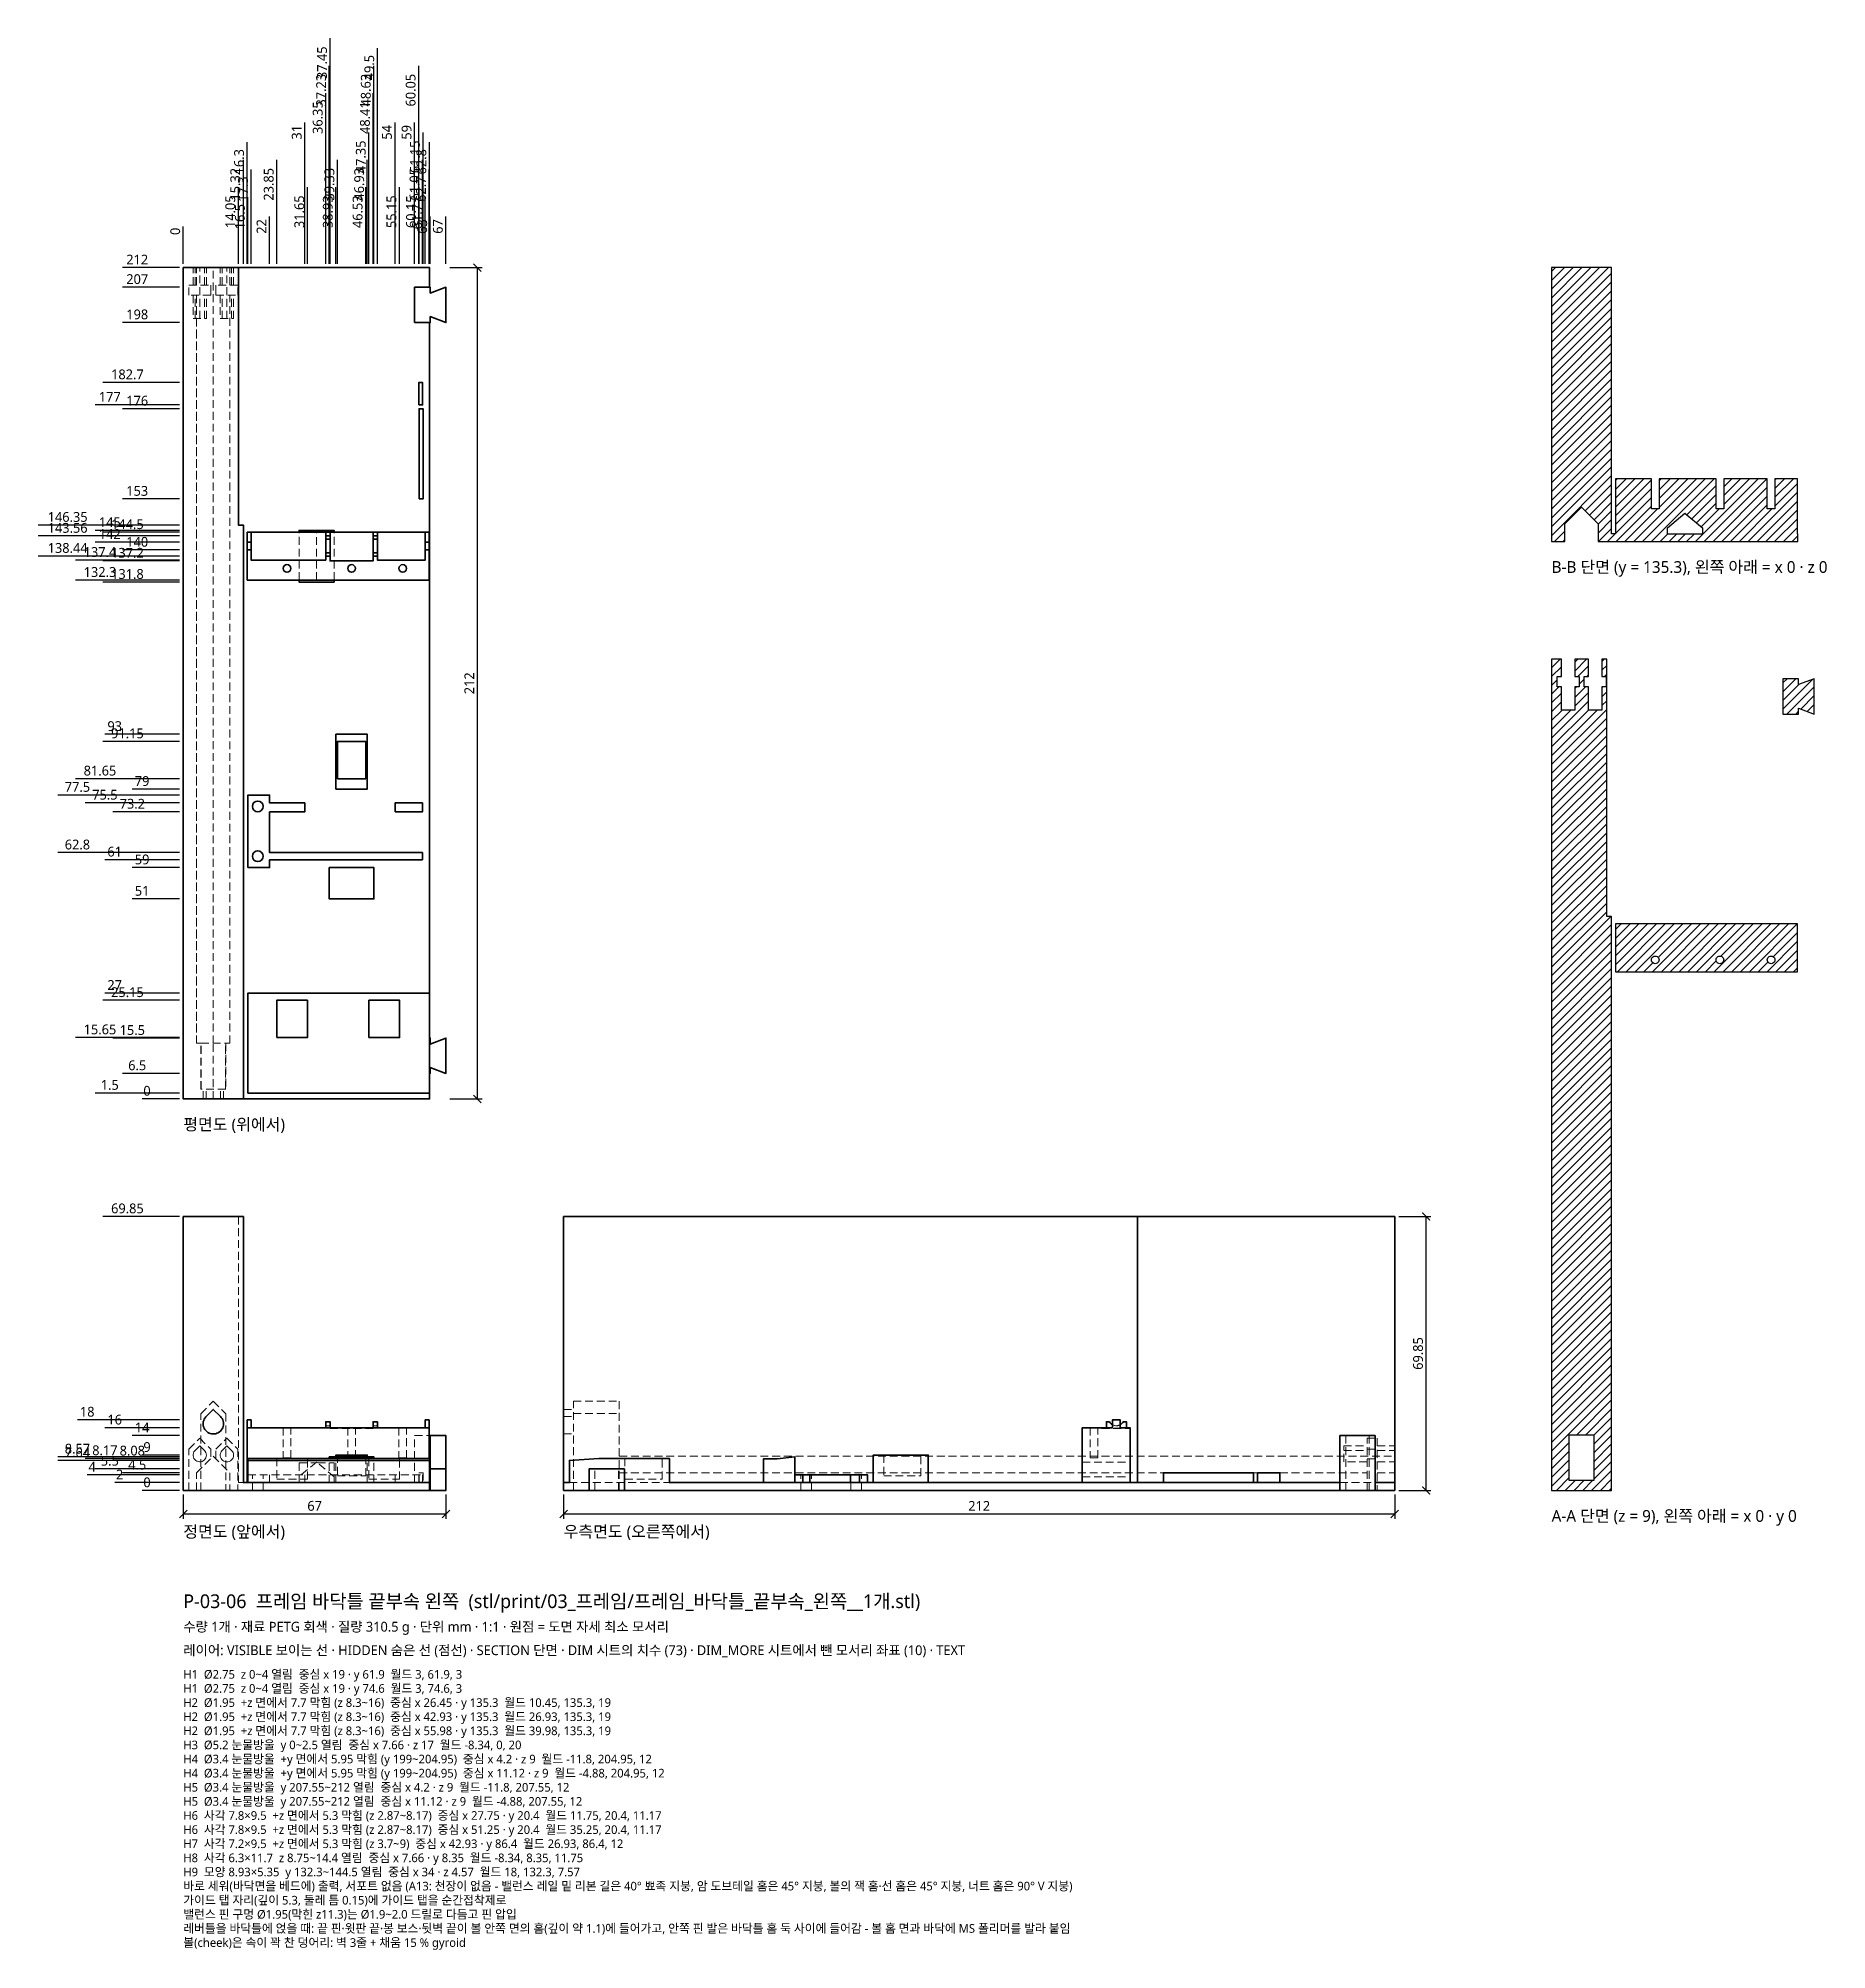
# Model space of a CAD drawing. Header units: millimetres. Extents: x -37 to 419, y -117 to 370.
import ezdxf

# ---------------------------------------------------------------- set-up
doc = ezdxf.new("R2010")
doc.units = ezdxf.units.MM
doc.linetypes.add('HIDDEN', pattern=[3, 2, -1])
for name, color, linetype, lineweight in [('DIM', 4, 'CONTINUOUS', 13), ('DIM_MORE', 3, 'CONTINUOUS', 13), ('HIDDEN', 8, 'HIDDEN', 18), ('SECTION', 5, 'CONTINUOUS', 25), ('TEXT', 7, 'CONTINUOUS', 18), ('VISIBLE', 7, 'CONTINUOUS', 35)]:
    doc.layers.add(name, color=color, linetype=linetype, lineweight=lineweight)
doc.styles.add('KR', font='malgun.ttf')
doc.dimstyles.new('TOCCATA', dxfattribs={"dimtxt": 2.5, "dimasz": 2, "dimexe": 1.2, "dimexo": 1, "dimgap": 0.8, "dimtad": 1, "dimdsep": 46, "dimtxsty": 'KR', "dimblk": 'ARCHTICK', "dimcen": 2.5, "dimazin": 3, "dimtfac": 0.5, "dimtmove": 2, "dimatfit": 3})

# ---------------------------------------------------------------- blocks, each defined once
blk = doc.blocks.new('_ARCHTICK')
at = {"color": 0, "linetype": 'BYBLOCK', "const_width": 0.15}
blk.add_lwpolyline([(-0.5, -0.5), (0.5, 0.5)], dxfattribs=at)
blk = doc.blocks.new('*D7')
for p, q in [((15.32, 322.85), (15.32, 339.35)), ((15.32, 318.85), (15.32, 322.85)), ((15.32, 312.85), (15.32, 318.85))]:
    blk.add_line(p, q)
at = {"layer": 'Defpoints'}
for p in [(15.32, 326.85), (15.32, 311.85), (0, 99.85)]:
    blk.add_point(p, dxfattribs=at)
at = {"layer": 'DIM', "insert": (13.27, 333.1), "char_height": 2.5, "attachment_point": 5, "rotation": 90, "style": 'KR'}
blk.add_mtext('15.32', dxfattribs=at)
blk = doc.blocks.new('*D10')
for p, q in [((17.3, 322.85), (17.3, 336.85)), ((17.3, 318.85), (17.3, 322.85)), ((17.3, 312.85), (17.3, 318.85))]:
    blk.add_line(p, q)
at = {"layer": 'Defpoints'}
for p in [(17.3, 326.85), (17.3, 311.85), (0, 99.85)]:
    blk.add_point(p, dxfattribs=at)
at = {"layer": 'DIM', "insert": (15.25, 331.85), "char_height": 2.5, "attachment_point": 5, "rotation": 90, "style": 'KR'}
blk.add_mtext('17.3', dxfattribs=at)
blk = doc.blocks.new('*D12')
for p, q in [((23.85, 322.85), (23.85, 339.35)), ((23.85, 318.85), (23.85, 322.85)), ((23.85, 312.85), (23.85, 318.85))]:
    blk.add_line(p, q)
at = {"layer": 'Defpoints'}
for p in [(23.85, 326.85), (23.85, 311.85), (0, 99.85)]:
    blk.add_point(p, dxfattribs=at)
at = {"layer": 'DIM', "insert": (21.8, 333.1), "char_height": 2.5, "attachment_point": 5, "rotation": 90, "style": 'KR'}
blk.add_mtext('23.85', dxfattribs=at)
blk = doc.blocks.new('*D15')
for p, q in [((39.33, 322.85), (39.33, 339.35)), ((39.33, 318.85), (39.33, 322.85)), ((39.33, 312.85), (39.33, 318.85))]:
    blk.add_line(p, q)
at = {"layer": 'Defpoints'}
for p in [(39.33, 326.85), (39.33, 311.85), (0, 99.85)]:
    blk.add_point(p, dxfattribs=at)
at = {"layer": 'DIM', "insert": (37.28, 333.1), "char_height": 2.5, "attachment_point": 5, "rotation": 90, "style": 'KR'}
blk.add_mtext('39.33', dxfattribs=at)
blk = doc.blocks.new('*D18')
for p, q in [((47.35, 329.85), (47.35, 346.35)), ((47.35, 325.85), (47.35, 329.85)), ((47.35, 312.85), (47.35, 325.85))]:
    blk.add_line(p, q)
at = {"layer": 'Defpoints'}
for p in [(47.35, 333.85), (47.35, 311.85), (0, 99.85)]:
    blk.add_point(p, dxfattribs=at)
at = {"layer": 'DIM', "insert": (45.3, 340.1), "char_height": 2.5, "attachment_point": 5, "rotation": 90, "style": 'KR'}
blk.add_mtext('47.35', dxfattribs=at)
blk = doc.blocks.new('*D78')
for p, q in [((31, 339.85), (31, 348.85)), ((31, 335.85), (31, 339.85)), ((31, 312.85), (31, 335.85))]:
    blk.add_line(p, q)
at = {"layer": 'Defpoints'}
for p in [(31, 343.85), (31, 311.85), (0, 99.85)]:
    blk.add_point(p, dxfattribs=at)
at = {"layer": 'DIM_MORE', "insert": (28.95, 346.35), "char_height": 2.5, "attachment_point": 5, "rotation": 90, "style": 'KR'}
blk.add_mtext('31', dxfattribs=at)
blk = doc.blocks.new('*D84')
for p, q in [((49.5, 353.85), (49.5, 367.85)), ((49.5, 349.85), (49.5, 353.85)), ((49.5, 312.85), (49.5, 349.85))]:
    blk.add_line(p, q)
at = {"layer": 'Defpoints'}
for p in [(49.5, 357.85), (49.5, 311.85), (0, 99.85)]:
    blk.add_point(p, dxfattribs=at)
at = {"layer": 'DIM_MORE', "insert": (47.45, 362.85), "char_height": 2.5, "attachment_point": 5, "rotation": 90, "style": 'KR'}
blk.add_mtext('49.5', dxfattribs=at)
blk = doc.blocks.new('*D87')
for p, q in [((60.05, 346.85), (60.05, 363.35)), ((60.05, 342.85), (60.05, 346.85)), ((60.05, 312.85), (60.05, 342.85))]:
    blk.add_line(p, q)
at = {"layer": 'Defpoints'}
for p in [(60.05, 350.85), (60.05, 311.85), (0, 99.85)]:
    blk.add_point(p, dxfattribs=at)
at = {"layer": 'DIM_MORE', "insert": (58, 357.1), "char_height": 2.5, "attachment_point": 5, "rotation": 90, "style": 'KR'}
blk.add_mtext('60.05', dxfattribs=at)

msp = doc.modelspace()

# ---------------------------------------------------------------- hatches: boundary and pattern name
at = {"layer": 'SECTION'}
h = msp.add_hatch(dxfattribs=at)
h.set_pattern_fill('ANSI31', scale=0.5)
h.paths.add_polyline_path([(378.535, 245.5), (383, 249.247), (387.465, 245.5), (387.465, 243.9), (378.535, 243.9)])
h.paths.add_polyline_path([(352.4, 246.5), (352.41, 246.5), (356.65, 250.75), (360.89, 246.5), (360.9, 246.5), (360.9, 242), (411.8, 242), (411.8, 244), (411.7, 244), (411.7, 258), (405.956, 258), (405.956, 250.3), (404.006, 250.3), (404.006, 258), (392.902, 258), (392.902, 250.3), (390.952, 250.3), (390.952, 258), (376.422, 258), (376.422, 250.3), (374.472, 250.3), (374.472, 258), (365.3, 258), (365.3, 244), (364.32, 244), (364.32, 311.85), (349, 311.85), (349, 242), (352.4, 242)])
h = msp.add_hatch(dxfattribs=at)
h.set_pattern_fill('ANSI31', scale=0.5)
h.paths.add_polyline_path([(353.51, 14.2), (359.81, 14.2), (359.81, 2.5), (353.51, 2.5)])
h.paths.add_polyline_path([(364.32, 146.35), (363.05, 146.35), (363.05, 212), (361.82, 212), (361.82, 207.55), (362.92, 207.55), (362.92, 204.95), (361.82, 204.95), (361.82, 199), (358.429, 199), (358.429, 204.95), (357.32, 204.95), (357.32, 207.55), (358.429, 207.55), (358.429, 212), (354.9, 212), (354.9, 207.55), (356, 207.55), (356, 204.95), (354.9, 204.95), (354.9, 199), (351.509, 199), (351.509, 204.95), (350.4, 204.95), (350.4, 207.55), (351.509, 207.55), (351.509, 212), (349, 212), (349, 0), (364.32, 0)])
h.paths.add_polyline_path([(412, 199.496), (416, 198), (416, 207), (412, 205.504), (412, 207), (408, 207), (408, 198), (412, 198)])
h.paths.add_polyline_path([(375.195, 134.358), (374.959, 134.456), (374.758, 134.611), (374.603, 134.812), (374.505, 135.048), (374.472, 135.3), (374.505, 135.552), (374.603, 135.788), (374.758, 135.989), (374.959, 136.144), (375.195, 136.242), (375.447, 136.275), (375.699, 136.242), (375.934, 136.144), (376.136, 135.989), (376.291, 135.788), (376.389, 135.552), (376.422, 135.3), (376.389, 135.048), (376.291, 134.812), (376.136, 134.611), (375.934, 134.456), (375.699, 134.358), (375.447, 134.325)])
h.paths.add_polyline_path([(391.675, 134.358), (391.439, 134.456), (391.238, 134.611), (391.083, 134.812), (390.985, 135.048), (390.952, 135.3), (390.985, 135.552), (391.083, 135.788), (391.238, 135.989), (391.439, 136.144), (391.675, 136.242), (391.927, 136.275), (392.179, 136.242), (392.415, 136.144), (392.616, 135.989), (392.771, 135.788), (392.869, 135.552), (392.902, 135.3), (392.869, 135.048), (392.771, 134.812), (392.616, 134.611), (392.415, 134.456), (392.179, 134.358), (391.927, 134.325)])
h.paths.add_polyline_path([(404.729, 134.358), (404.493, 134.456), (404.292, 134.611), (404.137, 134.812), (404.039, 135.048), (404.006, 135.3), (404.039, 135.552), (404.137, 135.788), (404.292, 135.989), (404.493, 136.144), (404.729, 136.242), (404.981, 136.275), (405.233, 136.242), (405.468, 136.144), (405.67, 135.989), (405.825, 135.788), (405.923, 135.552), (405.956, 135.3), (405.923, 135.048), (405.825, 134.812), (405.67, 134.611), (405.468, 134.456), (405.233, 134.358), (404.981, 134.325)])
h.paths.add_polyline_path([(411.7, 144.5), (365.3, 144.5), (365.3, 132.3), (411.7, 132.3)])

# ---------------------------------------------------------------- linework, layer by layer
at = {"layer": 'HIDDEN'}
for points in [[(1.4, 304.8), (1.4, 307.4), (7, 307.4), (7, 304.8), (1.4, 304.8)], [(1.41, 304.8), (1.41, 307.4)], [(2.509, 307.4), (2.509, 311.85)], [(2.998, 307.4), (2.998, 311.85)], [(3.01, 307.4), (3.01, 311.85)], [(3.4, 307.4), (3.4, 311.85)], [(3.41, 307.4), (3.41, 311.85)], [(4.2, 298.85), (4.2, 311.85)], [(5.397, 307.4), (5.397, 311.85)], [(5.402, 307.4), (5.402, 311.85)], [(5.9, 307.4), (5.9, 311.85)], [(6.99, 304.8), (6.99, 307.4)], [(7.65, 114.05), (7.65, 311.85)], [(8.32, 304.8), (13.92, 304.8), (13.92, 307.4), (8.32, 307.4), (8.32, 304.8)], [(8.33, 304.8), (8.33, 307.4)], [(9.429, 307.4), (9.429, 311.85)], [(9.918, 307.4), (9.918, 311.85)], [(9.93, 307.4), (9.93, 311.85)], [(11.12, 298.85), (11.12, 311.85)], [(11.89, 307.4), (11.89, 311.85)], [(11.9, 307.4), (11.9, 311.85)], [(12.317, 307.4), (12.317, 311.85)], [(12.322, 307.4), (12.322, 311.85)], [(12.82, 307.4), (12.82, 311.85)], [(13.91, 304.8), (13.91, 307.4)], [(2.509, 304.8), (2.509, 298.85), (5.9, 298.85), (5.9, 304.8)], [(2.998, 298.85), (2.998, 304.8)], [(3.01, 298.85), (3.01, 304.8)], [(3.4, 304.8), (3.4, 114.04), (4.51, 114.04)], [(3.41, 114.04), (3.41, 304.8)], [(5.397, 298.85), (5.397, 304.8)], [(5.402, 298.85), (5.402, 304.8)], [(9.429, 304.8), (9.429, 298.85), (12.82, 298.85), (12.82, 304.8)], [(9.918, 298.85), (9.918, 304.8)], [(9.93, 298.85), (9.93, 304.8)], [(10.81, 114.04), (11.9, 114.04), (11.9, 304.8)], [(11.89, 114.04), (11.89, 304.8)], [(12.317, 298.85), (12.317, 304.8)], [(12.322, 298.85), (12.322, 304.8)], [(29.525, 244.35), (29.525, 244.34), (33.706, 244.34), (33.706, 244.35)], [(29.535, 232.16), (29.535, 244.34)], [(34, 232.15), (34, 244.35)], [(34.294, 244.35), (34.294, 244.34), (38.475, 244.34), (38.475, 244.35)], [(38.465, 232.16), (38.465, 244.34)], [(29.525, 232.15), (29.525, 232.16), (33.706, 232.16), (33.706, 232.15)], [(34.294, 232.15), (34.294, 232.16), (38.475, 232.16), (38.475, 232.15)], [(4.51, 102.35), (4.51, 114.05), (10.81, 114.05), (10.81, 102.35), (4.51, 102.35)], [(4.52, 102.35), (4.52, 114.05)], [(7.66, 99.85), (7.66, 114.05)], [(10.8, 102.35), (10.8, 114.05)], [(5.066, 99.85), (5.066, 102.35)], [(5.822, 99.85), (5.822, 102.35)], [(5.829, 99.85), (5.829, 102.35)], [(9.495, 99.85), (9.495, 102.35)], [(9.498, 99.85), (9.498, 102.35)], [(10.26, 99.85), (10.26, 102.35)], [(14.05, 69.85), (14.05, 2), (15.32, 2)], [(4.51, 0), (4.51, 19.6), (4.52, 19.6), (7.66, 22.75), (10.8, 19.6), (10.81, 19.6), (10.81, 0)], [(97, 20.677), (99.5, 20.677)], [(99.5, 0), (99.5, 22.75), (111.2, 22.75), (111.2, 5.583), (111.19, 5.583)], [(99.5, 19.6), (111.2, 19.6)], [(17.3, 16), (17.3, 15.9), (36.353, 15.9), (36.353, 16)], [(25.472, 16), (25.472, 8.3), (27.422, 8.3), (27.422, 16)], [(36.353, 16.5), (37.447, 16.5)], [(37.447, 16), (37.447, 15.8), (48.407, 15.8), (48.407, 16)], [(41.952, 16), (41.952, 8.3), (43.902, 8.3), (43.902, 16)], [(48.407, 16.5), (49.501, 16.5)], [(49.501, 16), (49.501, 15.9), (61.7, 15.9), (61.7, 16)], [(55.006, 16), (55.006, 8.3), (56.956, 8.3), (56.956, 16)], [(97, 18.838), (99.5, 18.838)], [(231.325, 16), (231.325, 8.3), (233.275, 8.3), (233.275, 16)], [(234.2, 16), (234.2, 15.8), (241.5, 15.8)], [(234.4, 16), (234.4, 15.9), (241.5, 15.9)], [(1.4, 0), (1.4, 10.55), (1.41, 10.55), (4.2, 13.34), (6.99, 10.55), (7, 10.55), (7, 8.098)], [(2.509, 8.828), (2.509, 9.172), (2.578, 9.509), (2.714, 9.825), (2.91, 10.107), (3.01, 10.202), (2.998, 10.202), (4.2, 11.404), (5.402, 10.202), (5.397, 10.202), (5.595, 9.971), (5.762, 9.67), (5.865, 9.342), (5.9, 9), (5.865, 8.658), (5.762, 8.33), (5.595, 8.029), (5.371, 7.768), (5.099, 7.557), (4.79, 7.406), (4.457, 7.32), (4.114, 7.302), (3.774, 7.354), (3.451, 7.474), (3.159, 7.656), (2.91, 7.893), (2.714, 8.175), (2.578, 8.491), (2.509, 8.828)], [(8.32, 8.078), (8.32, 10.55), (8.33, 10.55), (11.12, 13.34), (13.91, 10.55), (13.92, 10.55), (13.92, 0)], [(9.918, 10.202), (9.93, 10.202), (9.83, 10.107), (9.634, 9.825), (9.498, 9.509), (9.429, 9.172), (9.429, 8.828), (9.498, 8.491), (9.634, 8.175), (9.83, 7.893), (10.079, 7.656), (10.371, 7.474), (10.694, 7.354), (11.034, 7.302), (11.377, 7.32), (11.71, 7.406), (12.019, 7.557), (12.291, 7.768), (12.515, 8.029), (12.682, 8.33), (12.785, 8.658), (12.82, 9), (12.785, 9.342), (12.682, 9.67), (12.515, 9.971), (12.317, 10.202), (12.322, 10.202), (11.12, 11.404), (9.918, 10.202)], [(59, 2), (59, 14), (62.697, 14)], [(97, 14.401), (99.5, 14.401)], [(301.95, 7.302), (296, 7.302), (296, 11.404), (301.95, 11.404)], [(296, 10.202), (301.95, 10.202)], [(296.496, 0), (296.496, 14)], [(301.95, 0), (301.95, 13.34), (304.55, 13.34), (304.55, 0)], [(301.95, 10.55), (304.55, 10.55)], [(302.504, 0), (302.504, 14)], [(304.55, 11.404), (309, 11.404)], [(304.55, 10.202), (309, 10.202)], [(3.4, 0), (3.4, 4.5), (3.41, 4.5), (7.65, 8.75)], [(7.65, 8.75), (11.89, 4.5), (11.9, 4.5), (11.9, 0)], [(23.85, 8.17), (23.85, 2.87), (31.65, 2.87), (31.65, 8.17)], [(29.525, 2), (29.525, 7), (33.706, 7)], [(34.294, 7), (34, 7.247), (29.535, 3.5), (29.535, 1.9), (38.465, 1.9), (38.465, 3.5), (34.294, 7)], [(34.294, 7), (38.475, 7), (38.475, 2)], [(37.227, 2), (37.227, 8.169)], [(37.227, 8.08), (48.627, 8.08)], [(38.927, 2), (38.927, 8.576)], [(39.327, 9), (39.327, 3.7), (46.527, 3.7), (46.527, 9)], [(46.927, 2), (46.927, 8.576)], [(47.35, 8.17), (47.35, 2.87), (55.15, 2.87), (55.15, 8.17)], [(48.627, 2), (48.627, 8.169)], [(62.7, 2), (62.7, 8.171)], [(104.996, 0), (104.996, 5.5)], [(111.004, 0), (111.004, 5.5)], [(111.19, 0), (111.19, 5.603), (111.2, 5.603)], [(111.2, 8.75), (309, 8.75)], [(112.65, 8.17), (112.65, 2.87), (122.15, 2.87), (122.15, 8.17)], [(178.65, 9), (178.65, 3.7), (188.15, 3.7), (188.15, 9)], [(229.3, 7.247), (241.5, 7.247)], [(229.3, 7), (229.31, 7), (229.31, 2)], [(241.5, 7), (241.49, 7), (241.49, 2)], [(301.95, 8.098), (304.55, 8.098)], [(301.95, 8.078), (304.55, 8.078)], [(304.55, 7.302), (309, 7.302)], [(16.5, 4), (61, 4), (61, 2)], [(17.636, 0), (17.636, 4)], [(20.375, 0), (20.375, 4)], [(22, 2), (22, 4)], [(31, 2), (31, 4)], [(54, 2), (54, 4)], [(60.05, 2), (60.05, 4.5), (61.15, 4.5), (61.15, 2)], [(60.15, 2), (60.15, 4.5)], [(61.05, 2), (61.05, 4.5)], [(98.5, 2), (124, 2)], [(111.19, 4.5), (250, 4.5)], [(157.528, 0), (157.528, 4)], [(160.272, 0), (160.272, 4)], [(170.228, 0), (170.228, 4)], [(172.972, 0), (172.972, 4)], [(228.8, 2), (228.8, 1.9), (242, 1.9), (242, 2)], [(229.31, 3.5), (241.49, 3.5)], [(273, 4.5), (274, 4.5)], [(279.7, 4.5), (301.95, 4.5)], [(295, 2), (303.976, 2)], [(304.55, 4.5), (309, 4.5)]]:
    msp.add_lwpolyline(points, dxfattribs=at)
msp.add_arc((238, 18.522), 2.022, -119.96661, -60.03339, dxfattribs=at)
at = {"layer": 'SECTION'}
for points in [[(352.4, 246.5), (352.41, 246.5), (356.65, 250.75), (360.89, 246.5), (360.9, 246.5), (360.9, 242), (411.8, 242), (411.8, 244), (411.7, 244), (411.7, 258), (405.956, 258), (405.956, 250.3), (404.006, 250.3), (404.006, 258), (392.902, 258), (392.902, 250.3), (390.952, 250.3), (390.952, 258), (376.422, 258), (376.422, 250.3), (374.472, 250.3), (374.472, 258), (365.3, 258), (365.3, 244), (364.32, 244), (364.32, 311.85), (349, 311.85), (349, 242), (352.4, 242)], [(378.535, 245.5), (383, 249.247), (387.465, 245.5), (387.465, 243.9), (378.535, 243.9)], [(364.32, 146.35), (363.05, 146.35), (363.05, 212), (361.82, 212), (361.82, 207.55), (362.92, 207.55), (362.92, 204.95), (361.82, 204.95), (361.82, 199), (358.429, 199), (358.429, 204.95), (357.32, 204.95), (357.32, 207.55), (358.429, 207.55), (358.429, 212), (354.9, 212), (354.9, 207.55), (356, 207.55), (356, 204.95), (354.9, 204.95), (354.9, 199), (351.509, 199), (351.509, 204.95), (350.4, 204.95), (350.4, 207.55), (351.509, 207.55), (351.509, 212), (349, 212), (349, 0), (364.32, 0)], [(412, 199.496), (416, 198), (416, 207), (412, 205.504), (412, 207), (408, 207), (408, 198), (412, 198)], [(411.7, 144.5), (365.3, 144.5), (365.3, 132.3), (411.7, 132.3)], [(375.195, 134.358), (374.959, 134.456), (374.758, 134.611), (374.603, 134.812), (374.505, 135.048), (374.472, 135.3), (374.505, 135.552), (374.603, 135.788), (374.758, 135.989), (374.959, 136.144), (375.195, 136.242), (375.447, 136.275), (375.699, 136.242), (375.934, 136.144), (376.136, 135.989), (376.291, 135.788), (376.389, 135.552), (376.422, 135.3), (376.389, 135.048), (376.291, 134.812), (376.136, 134.611), (375.934, 134.456), (375.699, 134.358), (375.447, 134.325)], [(391.675, 134.358), (391.439, 134.456), (391.238, 134.611), (391.083, 134.812), (390.985, 135.048), (390.952, 135.3), (390.985, 135.552), (391.083, 135.788), (391.238, 135.989), (391.439, 136.144), (391.675, 136.242), (391.927, 136.275), (392.179, 136.242), (392.415, 136.144), (392.616, 135.989), (392.771, 135.788), (392.869, 135.552), (392.902, 135.3), (392.869, 135.048), (392.771, 134.812), (392.616, 134.611), (392.415, 134.456), (392.179, 134.358), (391.927, 134.325)], [(404.729, 134.358), (404.493, 134.456), (404.292, 134.611), (404.137, 134.812), (404.039, 135.048), (404.006, 135.3), (404.039, 135.552), (404.137, 135.788), (404.292, 135.989), (404.493, 136.144), (404.729, 136.242), (404.981, 136.275), (405.233, 136.242), (405.468, 136.144), (405.67, 135.989), (405.825, 135.788), (405.923, 135.552), (405.956, 135.3), (405.923, 135.048), (405.825, 134.812), (405.67, 134.611), (405.468, 134.456), (405.233, 134.358), (404.981, 134.325)], [(353.51, 14.2), (359.81, 14.2), (359.81, 2.5), (353.51, 2.5)]]:
    msp.add_lwpolyline(points, close=True, dxfattribs=at)
at = {"layer": 'VISIBLE'}
for points in [[(62.8, 297.85), (62.8, 99.85), (0, 99.85), (0, 311.85), (62.8, 311.85), (62.8, 306.85)], [(14.05, 311.85), (14.05, 246.2), (15.32, 246.2), (15.32, 99.85)], [(59, 297.85), (59, 306.85), (63, 306.85), (63, 305.354), (67, 306.85), (67, 297.85), (63, 299.346), (63, 297.85), (59, 297.85)], [(60.05, 276.85), (60.05, 282.55), (61.05, 282.55), (61.05, 276.85), (60.05, 276.85)], [(60.15, 252.85), (60.15, 275.85), (61.15, 275.85), (61.15, 252.85), (60.15, 252.85)], [(16.3, 232.15), (16.3, 244.35), (62.7, 244.35), (62.7, 232.15), (16.3, 232.15)], [(17.3, 244.35), (17.3, 237.25), (36.353, 237.25), (36.353, 244.35)], [(29.535, 244.34), (29.535, 244.85), (38.465, 244.85), (38.465, 244.34)], [(37.447, 244.35), (37.447, 237.05), (48.407, 237.05), (48.407, 244.35)], [(49.501, 244.35), (49.501, 237.25), (61.7, 237.25), (61.7, 244.35)], [(16.3, 241.85), (17.3, 241.85)], [(16.3, 239.85), (17.3, 239.85)], [(36.353, 243.41), (37.447, 243.41)], [(36.353, 242.61), (37.447, 242.61)], [(36.353, 239.09), (37.447, 239.09)], [(48.407, 243.41), (49.501, 243.41)], [(48.407, 242.61), (49.501, 242.61)], [(48.407, 239.09), (49.501, 239.09)], [(61.7, 241.85), (62.7, 241.85)], [(61.7, 239.85), (62.7, 239.85)], [(36.353, 238.29), (37.447, 238.29)], [(48.407, 238.29), (49.501, 238.29)], [(29.535, 232.16), (29.535, 231.65), (38.465, 231.65), (38.465, 232.16)], [(38.927, 178.85), (38.927, 192.85), (46.927, 192.85), (46.927, 178.85), (38.927, 178.85)], [(39.327, 181.5), (39.327, 191), (46.527, 191), (46.527, 181.5), (39.327, 181.5)], [(16.5, 158.85), (16.5, 177.35), (22, 177.35), (22, 175.35), (31, 175.35), (31, 173.05), (22, 173.05), (22, 162.65), (61, 162.65), (61, 160.85), (22, 160.85), (22, 158.85), (16.5, 158.85)], [(54, 173.05), (61, 173.05), (61, 175.35), (54, 175.35), (54, 173.05)], [(37.227, 158.85), (48.627, 158.85), (48.627, 150.85), (37.227, 150.85), (37.227, 158.85)], [(62.8, 101.35), (16.5, 101.35), (16.5, 126.85), (62.8, 126.85)], [(23.85, 115.5), (23.85, 125), (31.65, 125), (31.65, 115.5), (23.85, 115.5)], [(47.35, 115.5), (55.15, 115.5), (55.15, 125), (47.35, 125), (47.35, 115.5)], [(62.8, 106.35), (63, 106.35), (63, 107.846), (67, 106.35), (67, 115.35), (63, 113.854), (63, 115.35), (62.8, 115.35)], [(62.8, 2), (15.32, 2), (15.32, 69.85), (0, 69.85), (0, 0), (67, 0), (67, 14), (62.697, 14)], [(97, 0), (97, 69.85), (309, 69.85), (309, 0), (97, 0)], [(243.35, 2), (243.35, 69.85)], [(5.066, 16.826), (5.066, 17.174), (5.112, 17.518), (5.204, 17.853), (5.339, 18.173), (5.516, 18.471), (5.732, 18.744), (5.829, 18.838), (5.822, 18.838), (7.66, 20.677), (9.498, 18.838), (9.7, 18.611), (9.897, 18.325), (10.054, 18.015), (10.168, 17.687), (10.237, 17.347), (10.26, 17), (10.237, 16.653), (10.168, 16.313), (10.054, 15.985), (9.897, 15.675), (9.7, 15.389), (9.468, 15.131), (9.202, 14.907), (8.91, 14.72), (8.594, 14.574), (8.263, 14.471), (7.92, 14.413), (7.573, 14.401), (7.228, 14.436), (6.89, 14.517), (6.566, 14.642), (6.261, 14.808), (5.981, 15.015), (5.732, 15.256), (5.516, 15.529), (5.339, 15.827), (5.204, 16.147), (5.112, 16.482), (5.066, 16.826)], [(16.3, 2), (16.3, 18), (17.3, 18), (17.3, 16)], [(16.3, 16), (62.7, 16)], [(36.353, 16), (36.353, 17.5), (37.447, 17.5), (37.447, 16)], [(48.407, 16), (48.407, 17.5), (49.501, 17.5), (49.501, 16)], [(61.7, 16), (61.7, 18), (62.7, 18), (62.7, 8.171)], [(229.3, 2), (229.3, 16), (237, 16), (237, 18), (239, 18), (239, 16), (241.5, 16), (241.5, 2)], [(235.44, 16), (235.44, 17.5), (236.24, 17.5), (236.45, 17.21), (236.7, 16.97), (236.99, 16.77)], [(239.01, 16.77), (239.3, 16.97), (239.55, 17.21), (239.76, 17.5), (240.56, 17.5), (240.56, 16)], [(63, 0), (63, 14)], [(295, 0), (295, 14), (304, 14), (304, 0)], [(16.5, 2), (16.5, 8.17), (62.8, 8.17), (62.8, 0)], [(16.5, 7.64), (62.8, 7.64)], [(37.227, 8.167), (37.227, 8.57), (48.627, 8.57), (48.627, 8.167)], [(38.927, 8.576), (38.927, 9), (46.927, 9), (46.927, 8.576)], [(62.8, 5.5), (67, 5.5)], [(97, 2), (98.5, 2), (98.5, 7.64), (106, 8.17), (124, 8.17), (124, 2), (295, 2)], [(103.5, 0), (103.5, 5.5), (112.5, 5.5), (112.5, 0)], [(148, 2), (148, 8.08), (151.5, 8.08), (156, 8.57), (156, 2)], [(176, 2), (176, 9), (190, 9), (190, 2)], [(156, 4), (174.5, 4), (174.5, 2)], [(158, 2), (158, 4)], [(159.8, 2), (159.8, 4)], [(170.2, 2), (170.2, 4)], [(172.5, 2), (172.5, 4)], [(250, 2), (250, 4.5), (273, 4.5), (273, 2)], [(274, 2), (274, 4.5), (279.7, 4.5), (279.7, 2)], [(303.976, 2), (309, 2)]]:
    msp.add_lwpolyline(points, dxfattribs=at)
for centre, radius in [((26.447, 235.15), 0.975), ((42.927, 235.15), 0.975), ((55.981, 235.15), 0.975), ((19, 174.45), 1.375), ((19, 161.75), 1.375)]:
    msp.add_circle(centre, radius, dxfattribs=at)

# ---------------------------------------------------------------- texts
at = {"layer": 'TEXT', "style": 'KR'}
for s, height, p in [('B-B 단면 (y = 135.3), 왼쪽 아래 = x 0 · z 0', 3, (349, 234)), ('평면도 (위에서)', 3, (0, 91.85)), ('A-A 단면 (z = 9), 왼쪽 아래 = x 0 · y 0', 3, (349, -8)), ('정면도 (앞에서)', 3, (0, -12)), ('우측면도 (오른쪽에서)', 3, (97, -12)), ('P-03-06  프레임 바닥틀 끝부속 왼쪽  (stl/print/03_프레임/프레임_바닥틀_끝부속_왼쪽__1개.stl)', 3.5, (0, -30)), ('수량 1개 · 재료 PETG 회색 · 질량 310.5 g · 단위 mm · 1:1 · 원점 = 도면 자세 최소 모서리', 2.5, (0, -36)), ('레이어: VISIBLE 보이는 선 · HIDDEN 숨은 선 (점선) · SECTION 단면 · DIM 시트의 치수 (73) · DIM_MORE 시트에서 뺀 모서리 좌표 (10) · TEXT', 2.5, (0, -42)), ('H1  Ø2.75  z 0~4 열림  중심 x 19 · y 61.9  월드 3, 61.9, 3', 2.2, (0, -48)), ('H1  Ø2.75  z 0~4 열림  중심 x 19 · y 74.6  월드 3, 74.6, 3', 2.2, (0, -51.6)), ('H2  Ø1.95  +z 면에서 7.7 막힘 (z 8.3~16)  중심 x 26.45 · y 135.3  월드 10.45, 135.3, 19', 2.2, (0, -55.2)), ('H2  Ø1.95  +z 면에서 7.7 막힘 (z 8.3~16)  중심 x 42.93 · y 135.3  월드 26.93, 135.3, 19', 2.2, (0, -58.8)), ('H2  Ø1.95  +z 면에서 7.7 막힘 (z 8.3~16)  중심 x 55.98 · y 135.3  월드 39.98, 135.3, 19', 2.2, (0, -62.4)), ('H3  Ø5.2 눈물방울  y 0~2.5 열림  중심 x 7.66 · z 17  월드 -8.34, 0, 20', 2.2, (0, -66)), ('H4  Ø3.4 눈물방울  +y 면에서 5.95 막힘 (y 199~204.95)  중심 x 4.2 · z 9  월드 -11.8, 204.95, 12', 2.2, (0, -69.6)), ('H4  Ø3.4 눈물방울  +y 면에서 5.95 막힘 (y 199~204.95)  중심 x 11.12 · z 9  월드 -4.88, 204.95, 12', 2.2, (0, -73.2)), ('H5  Ø3.4 눈물방울  y 207.55~212 열림  중심 x 4.2 · z 9  월드 -11.8, 207.55, 12', 2.2, (0, -76.8)), ('H5  Ø3.4 눈물방울  y 207.55~212 열림  중심 x 11.12 · z 9  월드 -4.88, 207.55, 12', 2.2, (0, -80.4)), ('H6  사각 7.8×9.5  +z 면에서 5.3 막힘 (z 2.87~8.17)  중심 x 27.75 · y 20.4  월드 11.75, 20.4, 11.17', 2.2, (0, -84)), ('H6  사각 7.8×9.5  +z 면에서 5.3 막힘 (z 2.87~8.17)  중심 x 51.25 · y 20.4  월드 35.25, 20.4, 11.17', 2.2, (0, -87.6)), ('H7  사각 7.2×9.5  +z 면에서 5.3 막힘 (z 3.7~9)  중심 x 42.93 · y 86.4  월드 26.93, 86.4, 12', 2.2, (0, -91.2)), ('H8  사각 6.3×11.7  z 8.75~14.4 열림  중심 x 7.66 · y 8.35  월드 -8.34, 8.35, 11.75', 2.2, (0, -94.8)), ('H9  모양 8.93×5.35  y 132.3~144.5 열림  중심 x 34 · z 4.57  월드 18, 132.3, 7.57', 2.2, (0, -98.4)), ('바로 세워(바닥면을 베드에) 출력, 서포트 없음 (A13: 천장이 없음 - 밸런스 레일 밑 리본 길은 40° 뾰족 지붕, 암 도브테일 홈은 45° 지붕, 볼의 잭 홈·선 홈은 45° 지붕, 너트 홈은 90° V 지붕)', 2.2, (0, -102)), ('가이드 탭 자리(깊이 5.3, 둘레 틈 0.15)에 가이드 탭을 순간접착제로', 2.2, (0, -105.6)), ('밸런스 핀 구멍 Ø1.95(막힌 z11.3)는 Ø1.9~2.0 드릴로 다듬고 핀 압입', 2.2, (0, -109.2)), ('레버틀을 바닥틀에 얹을 때: 끝 핀·윗판 끝·봉 보스·뒷벽 끝이 볼 안쪽 면의 홈(깊이 약 1.1)에 들어가고, 안쪽 핀 발은 바닥틀 홈 둑 사이에 들어감 - 볼 홈 면과 바닥에 MS 폴리머를 발라 붙임', 2.2, (0, -112.8)), ('볼(cheek)은 속이 꽉 찬 덩어리: 벽 3줄 + 채움 15 % gyroid', 2.2, (0, -116.4))]:
    msp.add_text(s, height=height, dxfattribs=at).set_placement(p)

# ---------------------------------------------------------------- dimensions: what is measured, and where the dimension line sits
at = {"layer": 'DIM'}
for feature_location, offset, picture, middle in [((47.35, 311.85), (0, 22), '*D18', (45.3, 340.1)), ((15.32, 311.85), (0, 15), '*D7', (13.27, 333.1)), ((23.85, 311.85), (0, 15), '*D12', (21.8, 333.1)), ((39.33, 311.85), (0, 15), '*D15', (37.28, 333.1)), ((17.3, 311.85), (0, 15), '*D10', (15.25, 331.85))]:
    dim = msp.add_ordinate_dim(feature_location=feature_location, offset=offset, dtype=1, origin=(0, 99.85), dimstyle='TOCCATA', dxfattribs=at)
    dim.commit()
    dim.dimension.update_dxf_attribs({"geometry": picture, "text_midpoint": middle})
for feature_location, offset, dtype, origin in [((61.15, 311.85), (0, 22), 1, (0, 99.85)), ((16.3, 311.85), (0, 22), 1, (0, 99.85)), ((62.8, 311.85), (0, 22), 1, (0, 99.85)), ((46.93, 311.85), (0, 15), 1, (0, 99.85)), ((61.05, 311.85), (0, 15), 1, (0, 99.85)), ((62.7, 311.85), (0, 15), 1, (0, 99.85)), ((14.05, 311.85), (0, 8), 1, (0, 99.85)), ((31.65, 311.85), (0, 8), 1, (0, 99.85)), ((38.93, 311.85), (0, 8), 1, (0, 99.85)), ((46.53, 311.85), (0, 8), 1, (0, 99.85)), ((55.15, 311.85), (0, 8), 1, (0, 99.85)), ((60.15, 311.85), (0, 8), 1, (0, 99.85)), ((16.5, 311.85), (0, 8), 1, (0, 99.85)), ((61.7, 311.85), (0, 8), 1, (0, 99.85)), ((0, 311.849998474), (0, 8), 1, (0, 99.849998474)), ((22, 311.85), (0, 8), 1, (0, 99.85)), ((63, 311.85), (0, 8), 1, (0, 99.85)), ((67, 311.85), (0, 8), 1, (0, 99.85)), ((0, 311.85), (-8, 0), 0, (0, 99.85)), ((0, 306.85), (-8, 0), 0, (0, 99.85)), ((0, 297.85), (-8, 0), 0, (0, 99.85)), ((0, 282.55), (-8, 0), 0, (0, 99.85)), ((0, 276.85), (-15, 0), 0, (0, 99.85)), ((0, 275.85), (-8, 0), 0, (0, 99.85)), ((0, 252.85), (-8, 0), 0, (0, 99.85)), ((0, 246.2), (-22, 0), 0, (0, 99.85)), ((0, 243.41), (-22, 0), 0, (0, 99.85)), ((0, 244.85), (-15, 0), 0, (0, 99.85)), ((0, 241.85), (-15, 0), 0, (0, 99.85)), ((0, 244.35), (-8, 0), 0, (0, 99.85)), ((0, 238.29), (-22, 0), 0, (0, 99.85)), ((0, 237.25), (-15, 0), 0, (0, 99.85)), ((0, 237.05), (-8, 0), 0, (0, 99.85)), ((0, 239.85), (-8, 0), 0, (0, 99.85)), ((0, 232.15), (-15, 0), 0, (0, 99.85)), ((0, 231.65), (-8, 0), 0, (0, 99.85)), ((0, 192.85), (-15, 0), 0, (0, 99.85)), ((0, 191), (-8, 0), 0, (0, 99.85)), ((0, 177.35), (-22, 0), 0, (0, 99.85)), ((0, 181.5), (-15, 0), 0, (0, 99.85)), ((0, 178.85), (-8, 0), 0, (0, 99.85)), ((0, 175.35), (-15, 0), 0, (0, 99.85)), ((0, 173.05), (-8, 0), 0, (0, 99.85)), ((0, 162.65), (-22, 0), 0, (0, 99.85)), ((0, 160.85), (-15, 0), 0, (0, 99.85)), ((0, 158.85), (-8, 0), 0, (0, 99.85)), ((0, 150.85), (-8, 0), 0, (0, 99.85)), ((0, 125), (-8, 0), 0, (0, 99.85)), ((0, 126.85), (-15, 0), 0, (0, 99.85)), ((0, 115.5), (-15, 0), 0, (0, 99.85)), ((0, 115.35), (-8, 0), 0, (0, 99.85)), ((0, 106.35), (-8, 0), 0, (0, 99.85)), ((0, 101.35), (-15, 0), 0, (0, 99.85)), ((0, 99.849998474), (-8, 0), 0, (0, 99.849998474)), ((0, 69.85), (-8, 0), 0, (0, 0)), ((0, 18), (-22, 0), 0, (0, 0)), ((0, 16), (-15, 0), 0, (0, 0)), ((0, 14), (-8, 0), 0, (0, 0)), ((0, 8.57), (-22, 0), 0, (0, 0)), ((0, 7.64), (-22, 0), 0, (0, 0)), ((0, 8.17), (-15, 0), 0, (0, 0)), ((0, 8.08), (-8, 0), 0, (0, 0)), ((0, 9), (-8, 0), 0, (0, 0)), ((0, 4), (-22, 0), 0, (0, 0)), ((0, 5.5), (-15, 0), 0, (0, 0)), ((0, 2), (-15, 0), 0, (0, 0)), ((0, 4.5), (-8, 0), 0, (0, 0)), ((0, 0), (-8, 0), 0, (0, 0))]:
    msp.add_ordinate_dim(feature_location=feature_location, offset=offset, dtype=dtype, origin=origin, dimstyle='TOCCATA', dxfattribs=at).render()
for base, p1, p2 in [((75, 99.85), (67, 99.85), (67, 311.85)), ((317, 0), (309, 0), (309, 69.85))]:
    msp.add_linear_dim(base=base, p1=p1, p2=p2, angle=90, dimstyle='TOCCATA', dxfattribs=at).render()
for base, p1, p2 in [((0, -6), (0, 0), (67, 0)), ((97, -6), (97, 0), (309, 0))]:
    msp.add_linear_dim(base=base, p1=p1, p2=p2, dimstyle='TOCCATA', dxfattribs=at).render()
at = {"layer": 'DIM_MORE'}
for feature_location, offset in [((37.45, 311.85), (0, 46)), ((37.23, 311.85), (0, 39)), ((48.63, 311.85), (0, 39)), ((36.35, 311.85), (0, 32)), ((48.41, 311.85), (0, 32)), ((54, 311.85), (0, 32)), ((59, 311.85), (0, 32))]:
    msp.add_ordinate_dim(feature_location=feature_location, offset=offset, dtype=1, origin=(0, 99.85), dimstyle='TOCCATA', dxfattribs=at).render()
for feature_location, offset, picture, middle in [((49.5, 311.85), (0, 46), '*D84', (47.45, 362.85)), ((60.05, 311.85), (0, 39), '*D87', (58, 357.1)), ((31, 311.85), (0, 32), '*D78', (28.95, 346.35))]:
    dim = msp.add_ordinate_dim(feature_location=feature_location, offset=offset, dtype=1, origin=(0, 99.85), dimstyle='TOCCATA', dxfattribs=at)
    dim.commit()
    dim.dimension.update_dxf_attribs({"geometry": picture, "text_midpoint": middle})

doc.saveas('drawing.dxf')
